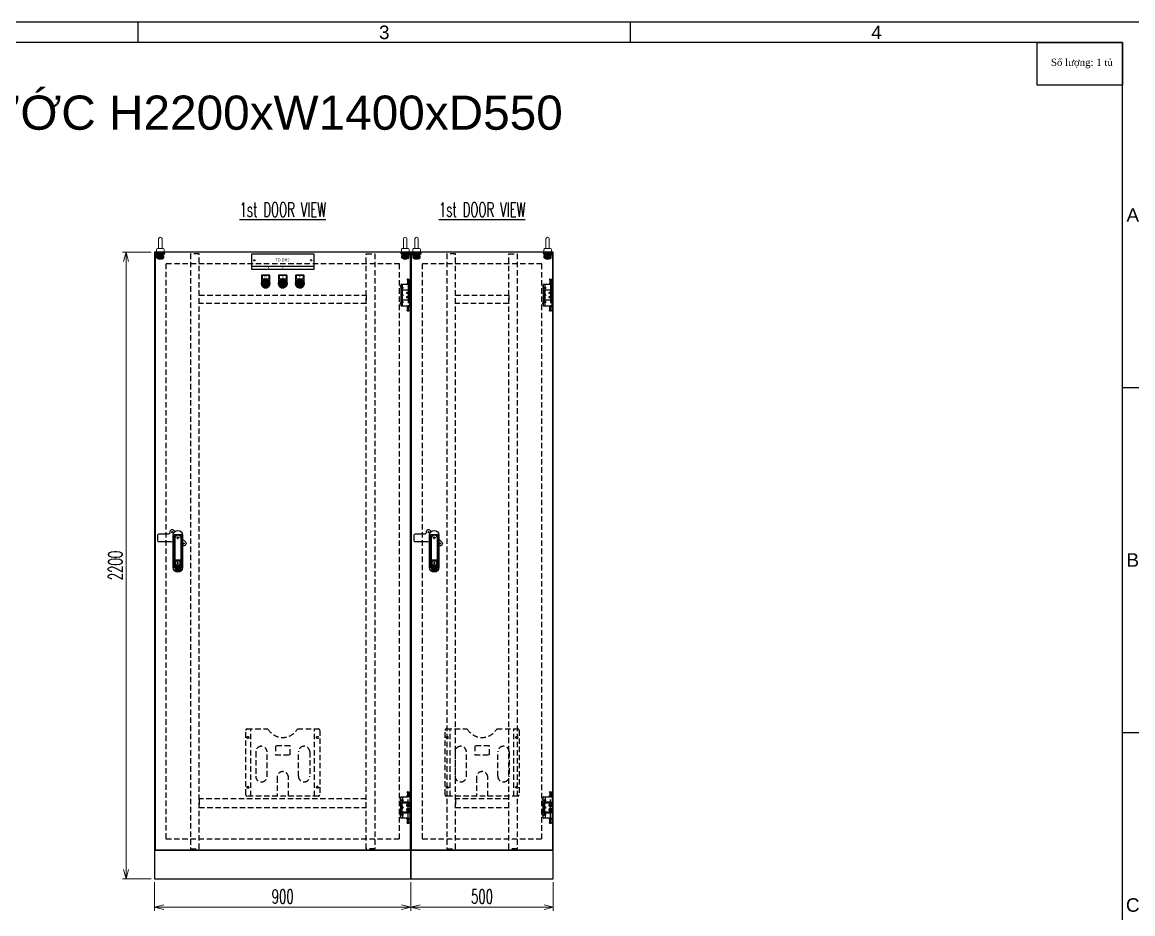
# Model space of a CAD drawing. Header units: millimetres. Extents: x 173893 to 258446, y -176540 to -123824.
# Drawn here: x 186986 to 190886, y -174682 to -171551 of the extents above; entities that cross this region are included whole.
import ezdxf
from ezdxf.enums import TextEntityAlignment as Align

# ---------------------------------------------------------------- set-up
doc = ezdxf.new("R2010")
doc.units = ezdxf.units.MM
doc.header["$LTSCALE"] = 3
for name, pattern in [('ACAD_ISO04W100', [30, 24, -3, 0, -3]), ('CACHE2', [4.7625, 3.175, -1.5875]), ('HIDDEN', [9.525, 6.35, -3.175])]:
    doc.linetypes.add(name, pattern=pattern)
for name, color, linetype in [('1-EMC-ACESS', 4, 'Continuous'), ('@.DM. NÉT CHÍNH', 7, 'Continuous'), ('@.TEXT', 7, 'Continuous'), ('@.VISIBLE', 7, 'Continuous'), ('Ann_green', 3, 'Continuous'), ('centerline', 6, 'ACAD_ISO04W100'), ('dim', 7, 'Continuous'), ('EQUIPMENT', 4, 'Continuous'), ('equipments', 2, 'Continuous'), ('hw_Punch', 3, 'Continuous')]:
    doc.layers.add(name, color=color, linetype=linetype)
doc.layers.add('FORT', color=2, linetype='Continuous', lineweight=35)
doc.layers.add('POINTILLE', color=8, linetype='CACHE2', lineweight=25)
doc.styles.add('Ann_w01', font='romans.shx', dxfattribs={"width": 0.6, "bigfont": 'chineset.shx'})
doc.styles.add('Arial', font='arial.ttf')
doc.styles.add('ISO8', font='ISO8')
doc.styles.get("Standard").update_dxf_attribs({"font": 'arial.ttf'})
doc.dimstyles.new('Dim 01_SC25', dxfattribs={"dimscale": 25, "dimtxt": 2, "dimasz": 1.3, "dimexe": 0.5, "dimexo": 0.5, "dimgap": 0.5, "dimtad": 1, "dimdec": 1, "dimzin": 12, "dimdsep": 46, "dimtxsty": 'Ann_w01', "dimblk": 'OPEN30', "dimcen": 1.5, "dimclrd": 6, "dimclre": 6, "dimclrt": 3, "dimadec": 1, "dimazin": 3, "dimtm": 1e-09, "dimtfac": 1, "dimtdec": 1, "dimtix": 1, "dimtmove": 0, "dimatfit": 3, "dimldrblk": 'OPEN30', "dimfxl": 1, "dimtolj": 1, "dimlwd": 0, "dimlwe": 0, "dimarcsym": 0})

# ---------------------------------------------------------------- blocks, each defined once
blk = doc.blocks.new('_Open30')
at = {"color": 0, "linetype": 'ByBlock', "lineweight": -2}
for p, q in [((-1, 0.27), (0, 0)), ((0, 0), (-1, -0.27)), ((0, 0), (-1, 0))]:
    blk.add_line(p, q, dxfattribs=at)
blk = doc.blocks.new('*D81')
at = {"layer": 'Defpoints', "color": 0, "transparency": 16777216}
for p in [(188350.8, -174558.9), (188850.8, -174558.9), (188350.8, -174658.9)]:
    blk.add_point(p, dxfattribs=at)
at = {"layer": 'dim', "color": 6, "lineweight": 0, "transparency": 16777216}
for p, q in [((188350.8, -174571.4), (188350.8, -174671.4)), ((188850.8, -174571.4), (188850.8, -174671.4)), ((188818.3, -174658.9), (188383.3, -174658.9))]:
    blk.add_line(p, q, dxfattribs=at)
at = {"layer": 'dim', "color": 6, "lineweight": 0, "transparency": 16777216, "xscale": 32.5, "yscale": 32.5, "zscale": 32.5, "rotation": 180}
blk.add_blockref('_Open30', (188350.8, -174658.9), dxfattribs=at)
at = {"layer": 'dim', "color": 6, "lineweight": 0, "transparency": 16777216, "xscale": 32.5, "yscale": 32.5, "zscale": 32.5}
blk.add_blockref('_Open30', (188850.8, -174658.9), dxfattribs=at)
at = {"layer": 'dim', "color": 3, "transparency": 16777216, "insert": (188600.8, -174621.4), "char_height": 50, "attachment_point": 5, "style": 'Ann_w01'}
blk.add_mtext('\\A1;500', dxfattribs=at)
blk = doc.blocks.new('*D61')
at = {"layer": 'Defpoints', "color": 0, "transparency": 16777216}
for p in [(187450.8, -174558.9), (188350.8, -174558.9), (187450.8, -174658.9)]:
    blk.add_point(p, dxfattribs=at)
at = {"layer": 'dim', "color": 6, "lineweight": 0, "transparency": 16777216}
for p, q in [((187450.8, -174571.4), (187450.8, -174671.4)), ((188350.8, -174571.4), (188350.8, -174671.4)), ((188318.3, -174658.9), (187483.3, -174658.9))]:
    blk.add_line(p, q, dxfattribs=at)
at = {"layer": 'dim', "color": 6, "lineweight": 0, "transparency": 16777216, "xscale": 32.5, "yscale": 32.5, "zscale": 32.5, "rotation": 180}
blk.add_blockref('_Open30', (187450.8, -174658.9), dxfattribs=at)
at = {"layer": 'dim', "color": 6, "lineweight": 0, "transparency": 16777216, "xscale": 32.5, "yscale": 32.5, "zscale": 32.5}
blk.add_blockref('_Open30', (188350.8, -174658.9), dxfattribs=at)
at = {"layer": 'dim', "color": 3, "transparency": 16777216, "insert": (187900.8, -174621.4), "char_height": 50, "attachment_point": 5, "style": 'Ann_w01'}
blk.add_mtext('\\A1;900', dxfattribs=at)
blk = doc.blocks.new('*D62')
at = {"layer": 'Defpoints', "color": 0, "transparency": 16777216}
for p in [(187350.8, -172358.9), (187450.8, -172358.9), (187450.8, -174558.9)]:
    blk.add_point(p, dxfattribs=at)
at = {"layer": 'dim', "color": 6, "lineweight": 0, "transparency": 16777216}
for p, q in [((187438.3, -172358.9), (187338.3, -172358.9)), ((187350.8, -174526.4), (187350.8, -172391.4)), ((187438.3, -174558.9), (187338.3, -174558.9))]:
    blk.add_line(p, q, dxfattribs=at)
at = {"layer": 'dim', "color": 6, "lineweight": 0, "transparency": 16777216, "xscale": 32.5, "yscale": 32.5, "zscale": 32.5}
for p, rotation in [((187350.8, -172358.9), 90), ((187350.8, -174558.9), 270)]:
    blk.add_blockref('_Open30', p, dxfattribs=dict(at, rotation=rotation))
at = {"layer": 'dim', "color": 3, "transparency": 16777216, "insert": (187313.3, -173458.9), "char_height": 50, "attachment_point": 5, "rotation": 90, "style": 'Ann_w01'}
blk.add_mtext('\\A1;2200', dxfattribs=at)
blk = doc.blocks.new('*U30')
at = {"color": 1}
for p, q in [((-7.5, 0), (7.5, 0)), ((5.3, 5.3), (-5.3, -5.3)), ((-5.3, 5.3), (5.3, -5.3)), ((0, -7.5), (0, 7.5))]:
    blk.add_line(p, q, dxfattribs=at)
for radius in [15, 14.5]:
    blk.add_circle((0, 0), radius)
for radius in [8.5, 7.5]:
    blk.add_circle((0, 0), radius, dxfattribs=at)
at = {"layer": 'hw_Punch'}
blk.add_circle((0, 0), 11.5, dxfattribs=at)
blk = doc.blocks.new('*U28')
at = {"color": 2}
for p, q in [((5.3, 5.3), (-5.3, -5.3)), ((-5.3, 5.3), (5.3, -5.3)), ((0, -7.5), (0, 7.5)), ((-7.5, 0), (7.5, 0))]:
    blk.add_line(p, q, dxfattribs=at)
for radius in [15, 14.5]:
    blk.add_circle((0, 0), radius)
for radius in [8.5, 7.5]:
    blk.add_circle((0, 0), radius, dxfattribs=at)
at = {"layer": 'hw_Punch'}
blk.add_circle((0, 0), 11.5, dxfattribs=at)
blk = doc.blocks.new('*U29')
at = {"color": 3}
for p, q in [((5.3, 5.3), (-5.3, -5.3)), ((-5.3, 5.3), (5.3, -5.3)), ((0, -7.5), (0, 7.5)), ((-7.5, 0), (7.5, 0))]:
    blk.add_line(p, q, dxfattribs=at)
for radius in [15, 14.5]:
    blk.add_circle((0, 0), radius)
for radius in [8.5, 7.5]:
    blk.add_circle((0, 0), radius, dxfattribs=at)
at = {"layer": 'hw_Punch'}
blk.add_circle((0, 0), 11.5, dxfattribs=at)
blk = doc.blocks.new('KHUNG BAN VE (Made by Tung)')
at = {"layer": '@.VISIBLE', "color": 8}
for p, q in [((148.5, 207), (148.5, 210)), ((221.25, 207), (221.25, 210)), ((294, 156), (297, 156)), ((294, 105), (297, 105))]:
    blk.add_line(p, q, dxfattribs=at)
for points in [[(0, 0), (297, 0), (297, 210), (0, 210)], [(3, 3), (294, 3), (294, 207), (3, 207)]]:
    blk.add_lwpolyline(points, close=True, dxfattribs=at)
at = {"layer": '@.TEXT', "color": 1, "style": 'Arial'}
for s, p in [('3', (184.875, 208.5)), ('4', (257.625, 208.5)), ('A', (295.5, 181.5)), ('B', (295.5, 130.5)), ('C', (295.5, 79.5))]:
    blk.add_text(s, height=2, dxfattribs=at).set_placement(p, align=Align.MIDDLE_CENTER)
for tag, height, p in [('DESIGNER_NAME', 2, (38, 15.5)), ('PROJECT_CODE', 2, (258.5, 15.5)), ('SCALE', 2, (289, 15.5)), ('APPROVED_NAME', 2, (38, 10.5)), ('CUSTOMER_NAME', 2, (258.5, 10.5)), ('PAGE', 2, (289, 10.5)), ('DRAWING_NAME', 4, (173, 8)), ('TOTAL', 2, (289, 5.5))]:
    blk.add_attdef(tag, text='', height=height, dxfattribs=at).set_placement(p, align=Align.MIDDLE_CENTER)
blk = doc.blocks.new('HM12_COTE')
at = {"layer": 'FORT'}
for p, q in [((-11, 9.2), (-9.5, 10)), ((-11, 0.8), (-11, 9.2)), ((-9.5, 0), (-11, 0.8)), ((9.5, 10), (-9.5, 10)), ((-9.5, 0), (9.5, 0)), ((-5.5, 0.8), (-5.5, 9.2)), ((5.5, 0.8), (5.5, 9.2)), ((11, 9.2), (9.5, 10)), ((9.5, 0), (11, 0.8)), ((11, 0.8), (11, 9.2))]:
    blk.add_line(p, q, dxfattribs=at)
for centre, radius, start, end in [((-8.2, 5.1), 4.86, 55.6159, 124.3841), ((-8.2, 4.9), 4.86, 235.6159, 304.3841), ((0, -8.2), 18.2, 72.4121, 107.5879), ((0, 18.2), 18.2, 252.4121, 287.5879), ((8.2, 5.1), 4.86, 55.6159, 124.3841), ((8.2, 4.9), 4.86, 235.6159, 304.3841)]:
    blk.add_arc(centre, radius, start, end, dxfattribs=at)
blk = doc.blocks.new('CALE_M12_IPN')
at = {"layer": 'FORT'}
for p, q in [((-13.5, 3.61), (13.5, 3.61)), ((-13.5, -1.89), (-13.5, 3.61)), ((13.5, 1.89), (-13.5, -1.89)), ((13.5, 3.61), (13.5, 1.89))]:
    blk.add_line(p, q, dxfattribs=at)
at = {"layer": 'POINTILLE'}
for p, q in [((-7, 3.61), (-7, -0.98)), ((7, 3.61), (7, 0.98))]:
    blk.add_line(p, q, dxfattribs=at)
blk = doc.blocks.new('RONDELLE_M12')
at = {"layer": 'FORT'}
blk.add_lwpolyline([(-13.5, 2.5), (-13.5, 0), (13.5, 0), (13.5, 2.5)], close=True, dxfattribs=at)
at = {"layer": 'POINTILLE'}
for p, q in [((-7, 0), (-7, 2.5)), ((7, 0), (7, 2.5))]:
    blk.add_line(p, q, dxfattribs=at)

msp = doc.modelspace()

# ---------------------------------------------------------------- linework, layer by layer
for points in [[(190550.07, -171621.94), (190850.07, -171621.94), (190850.07, -171771.92), (190550.07, -171771.92)], [(187450.83, -174458.88), (188350.83, -174458.88), (188350.83, -172358.88), (187450.83, -172358.88)], [(188350.83, -174458.88), (188850.83, -174458.88), (188850.83, -172358.88), (188350.83, -172358.88)], [(188350.83, -174458.88), (187450.83, -174458.88), (187450.83, -174558.88), (188350.83, -174558.88)], [(188850.83, -174458.88), (188350.83, -174458.88), (188350.83, -174558.88), (188850.83, -174558.88)]]:
    msp.add_lwpolyline(points, close=True)
at = {"color": 4}
for points in [[(187452.33, -174458.88), (188349.33, -174458.88), (188349.33, -172358.88), (187452.33, -172358.88)], [(188352.33, -174458.88), (188849.33, -174458.88), (188849.33, -172358.88), (188352.33, -172358.88)]]:
    msp.add_lwpolyline(points, close=True, dxfattribs=at)
at = {"color": 8, "linetype": 'HIDDEN'}
for points in [[(187577.33, -172363.88), (187577.33, -174453.88), (187607.33, -174453.88), (187607.33, -172363.88)], [(188224.33, -172363.88), (188224.33, -174453.88), (188194.33, -174453.88), (188194.33, -172363.88)], [(188477.33, -172363.88), (188477.33, -174453.88), (188507.33, -174453.88), (188507.33, -172363.88)], [(188724.33, -172363.88), (188724.33, -174453.88), (188694.33, -174453.88), (188694.33, -172363.88)], [(187490.83, -174418.88), (188310.83, -174418.88), (188310.83, -172398.88), (187490.83, -172398.88)], [(188390.83, -174418.88), (188810.83, -174418.88), (188810.83, -172398.88), (188390.83, -172398.88)], [(188194.33, -172538.88), (187607.33, -172538.88), (187607.33, -172508.88), (188194.33, -172508.88)], [(188694.33, -172538.88), (188507.33, -172538.88), (188507.33, -172508.88), (188694.33, -172508.88)], [(188194.33, -174278.88), (187607.33, -174278.88), (187607.33, -174308.88), (188194.33, -174308.88)], [(188694.33, -174278.88), (188507.33, -174278.88), (188507.33, -174308.88), (188694.33, -174308.88)]]:
    msp.add_lwpolyline(points, close=True, dxfattribs=at)
for points in [[(187855.83, -172470.36), (187855.83, -172440.88, 0.4142136), (187853.83, -172438.88), (187827.83, -172438.88, 0.4142136), (187825.83, -172440.88), (187825.83, -172470.36)], [(187915.83, -172470.36), (187915.83, -172440.88, 0.4142136), (187913.83, -172438.88), (187887.83, -172438.88, 0.4142136), (187885.83, -172440.88), (187885.83, -172470.36)], [(187975.83, -172470.36), (187975.83, -172440.88, 0.4142136), (187973.83, -172438.88), (187947.83, -172438.88, 0.4142136), (187945.83, -172440.88), (187945.83, -172470.36)]]:
    msp.add_lwpolyline(points, format="xyb")
for points in [[(187829.08, -172451.88), (187852.58, -172451.88, 0.4142136), (187853.58, -172450.88), (187853.58, -172441.88, 0.4142136), (187852.58, -172440.88), (187829.08, -172440.88, 0.4142136), (187828.08, -172441.88), (187828.08, -172450.88, 0.4142136)], [(187889.08, -172451.88), (187912.58, -172451.88, 0.4142136), (187913.58, -172450.88), (187913.58, -172441.88, 0.4142136), (187912.58, -172440.88), (187889.08, -172440.88, 0.4142136), (187888.08, -172441.88), (187888.08, -172450.88, 0.4142136)], [(187949.08, -172451.88), (187972.58, -172451.88, 0.4142136), (187973.58, -172450.88), (187973.58, -172441.88, 0.4142136), (187972.58, -172440.88), (187949.08, -172440.88, 0.4142136), (187948.08, -172441.88), (187948.08, -172450.88, 0.4142136)]]:
    msp.add_lwpolyline(points, format="xyb", close=True)
for points in [[(187839.35, -172483.88), (187842.31, -172483.88)], [(187840.78, -172483.88), (187840.87, -172483.88)], [(187899.35, -172483.88), (187902.31, -172483.88)], [(187900.78, -172483.88), (187900.87, -172483.88)], [(187959.35, -172483.88), (187962.31, -172483.88)], [(187960.78, -172483.88), (187960.87, -172483.88)]]:
    msp.add_lwpolyline(points)
for centre in [(187840.83, -172468.88), (187840.83, -172468.88), (187900.83, -172468.88), (187900.83, -172468.88), (187960.83, -172468.88), (187960.83, -172468.88)]:
    msp.add_circle(centre, 11.5)
for centre in [(187840.83, -172468.88), (187900.83, -172468.88), (187960.83, -172468.88)]:
    msp.add_arc(centre, 15.07, 174.36588, 5.63412)
at = {"layer": '@.VISIBLE'}
msp.add_line((187790.83, -172407.88), (188010.83, -172407.88), dxfattribs=at)
msp.add_lwpolyline([(187790.83, -172417.88), (188010.83, -172417.88), (188010.83, -172365.88), (187790.83, -172365.88)], close=True, dxfattribs=at)
for centre in [(187800.83, -172386.88), (188000.83, -172386.88)]:
    msp.add_circle(centre, 2, dxfattribs=at)
at = {"layer": 'Ann_green', "color": 8, "linetype": 'HIDDEN'}
for p, q in [((187788.83, -174268.88), (187788.83, -174032.88)), ((188012.83, -174268.88), (188012.83, -174032.88)), ((188488.83, -174268.88), (188488.83, -174032.88)), ((188712.83, -174268.88), (188712.83, -174032.88))]:
    msp.add_line(p, q, dxfattribs=at)
for points in [[(188030.83, -174037.88), (188030.83, -174263.88, -0.4142136), (188025.83, -174268.88), (187775.83, -174268.88, -0.4142136), (187770.83, -174263.88), (187770.83, -174037.88, -0.4142136), (187775.83, -174032.88), (187848.87, -174032.88, 0.5773503), (187952.79, -174032.88), (188025.83, -174032.88, -0.4142136)], [(188730.83, -174037.88), (188730.83, -174263.88, -0.4142136), (188725.83, -174268.88), (188475.83, -174268.88, -0.4142136), (188470.83, -174263.88), (188470.83, -174037.88, -0.4142136), (188475.83, -174032.88), (188548.87, -174032.88, 0.5773503), (188652.79, -174032.88), (188725.83, -174032.88, -0.4142136)], [(187825.83, -174218.88), (187825.83, -174218.88, 0.4142136), (187845.83, -174198.88), (187845.83, -174113.88, 0.4142136), (187825.83, -174093.88), (187825.83, -174093.88, 0.4142136), (187805.83, -174113.88), (187805.83, -174198.88, 0.4142136)], [(187975.82, -174218.88), (187975.82, -174218.88, -0.4142136), (187955.82, -174198.88), (187955.82, -174113.88, -0.4142136), (187975.82, -174093.88), (187975.82, -174093.88, -0.4142136), (187995.82, -174113.88), (187995.82, -174198.88, -0.4142136)], [(188525.83, -174218.88), (188525.83, -174218.88, 0.4142136), (188545.83, -174198.88), (188545.83, -174113.88, 0.4142136), (188525.83, -174093.88), (188525.83, -174093.88, 0.4142136), (188505.83, -174113.88), (188505.83, -174198.88, 0.4142136)], [(188675.82, -174218.88), (188675.82, -174218.88, -0.4142136), (188655.82, -174198.88), (188655.82, -174113.88, -0.4142136), (188675.82, -174093.88), (188675.82, -174093.88, -0.4142136), (188695.82, -174113.88), (188695.82, -174198.88, -0.4142136)]]:
    msp.add_lwpolyline(points, format="xyb", close=True, dxfattribs=at)
for points in [[(187875.33, -174123.38), (187926.33, -174123.38), (187926.33, -174092.38), (187875.33, -174092.38)], [(188575.33, -174123.38), (188626.33, -174123.38), (188626.33, -174092.38), (188575.33, -174092.38)]]:
    msp.add_lwpolyline(points, close=True, dxfattribs=at)
for points in [[(187920.83, -174268.88), (187920.83, -174202.88, 1), (187880.83, -174202.88), (187880.83, -174268.88)], [(188620.83, -174268.88), (188620.83, -174202.88, 1), (188580.83, -174202.88), (188580.83, -174268.88)]]:
    msp.add_lwpolyline(points, format="xyb", dxfattribs=at)
for centre in [(187778.83, -174062.88), (188022.83, -174062.88), (188478.83, -174062.88), (188722.83, -174062.88), (187778.83, -174237.88), (188022.83, -174237.88), (188478.83, -174237.88), (188722.83, -174237.88)]:
    msp.add_circle(centre, 3.5, dxfattribs=at)
at = {"layer": 'centerline'}
for p, q in [((187470.83, -172360.88), (187470.83, -172356.88)), ((188330.83, -172360.88), (188330.83, -172356.88)), ((188370.83, -172360.88), (188370.83, -172356.88)), ((188830.83, -172360.88), (188830.83, -172356.88)), ((188341.33, -172465.38), (188341.33, -172552.38)), ((188841.33, -172465.38), (188841.33, -172552.38)), ((187532.83, -173366.88), (187532.83, -173356.88)), ((188432.83, -173366.88), (188432.83, -173356.88)), ((188341.33, -174352.38), (188341.33, -174265.38)), ((188841.33, -174352.38), (188841.33, -174265.38))]:
    msp.add_line(p, q, dxfattribs=at)
for points in [[(187537.83, -173361.88), (187527.83, -173361.88)], [(188437.83, -173361.88), (188427.83, -173361.88)]]:
    msp.add_lwpolyline(points, dxfattribs=at)
at = {"layer": 'EQUIPMENT'}
for p, q in [((188313.13, -172478.38), (188313.13, -172480.38)), ((188315.13, -172478.38), (188313.13, -172478.38)), ((188315.13, -172480.38), (188313.13, -172480.38)), ((188315.13, -172472.38), (188315.13, -172545.38)), ((188322.36, -172471.38), (188316.13, -172471.38)), ((188321.79, -172489.38), (188321.79, -172472.38)), ((188341.33, -172471.38), (188322.36, -172471.38)), ((188337.83, -172466.88), (188337.83, -172468.88)), ((188338.33, -172466.38), (188344.33, -172466.38)), ((188338.83, -172469.88), (188338.83, -172471.38)), ((188341.33, -172471.38), (188346.33, -172471.38)), ((188343.83, -172469.88), (188343.83, -172471.38)), ((188344.83, -172466.88), (188344.83, -172468.88)), ((188347.33, -172489.38), (188347.33, -172472.38)), ((188813.13, -172478.38), (188813.13, -172480.38)), ((188815.13, -172478.38), (188813.13, -172478.38)), ((188815.13, -172480.38), (188813.13, -172480.38)), ((188815.13, -172472.38), (188815.13, -172545.38)), ((188822.36, -172471.38), (188816.13, -172471.38)), ((188821.79, -172489.38), (188821.79, -172472.38)), ((188841.33, -172471.38), (188822.36, -172471.38)), ((188837.83, -172466.88), (188837.83, -172468.88)), ((188838.33, -172466.38), (188844.33, -172466.38)), ((188838.83, -172469.88), (188838.83, -172471.38)), ((188841.33, -172471.38), (188846.33, -172471.38)), ((188843.83, -172469.88), (188843.83, -172471.38)), ((188844.83, -172466.88), (188844.83, -172468.88)), ((188847.33, -172489.38), (188847.33, -172472.38)), ((188318.9, -172527.38), (188318.9, -172490.38)), ((188318.9, -172490.38), (188321.21, -172490.38)), ((188321.21, -172490.38), (188341.33, -172490.38)), ((188326.39, -172492.08), (188326.39, -172490.38)), ((188336.72, -172490.38), (188336.72, -172492.08)), ((188336.72, -172498.88), (188336.72, -172503.88)), ((188336.72, -172513.88), (188336.72, -172518.88)), ((188338.34, -172492.08), (188337.83, -172490.38)), ((188337.83, -172498.88), (188337.83, -172501.21)), ((188337.83, -172516.55), (188337.83, -172518.88)), ((188339.18, -172503.18), (188337.93, -172501.51)), ((188339.18, -172514.58), (188337.93, -172516.25)), ((188343.08, -172503.38), (188339.58, -172503.38)), ((188339.58, -172514.38), (188343.08, -172514.38)), ((188346.33, -172490.38), (188341.33, -172490.38)), ((188343.48, -172503.18), (188344.73, -172501.51)), ((188343.48, -172514.58), (188344.73, -172516.25)), ((188344.32, -172492.08), (188344.83, -172490.38)), ((188344.83, -172498.88), (188344.83, -172501.21)), ((188344.83, -172516.55), (188344.83, -172518.88)), ((188818.9, -172527.38), (188818.9, -172490.38)), ((188818.9, -172490.38), (188821.21, -172490.38)), ((188821.21, -172490.38), (188841.33, -172490.38)), ((188826.39, -172492.08), (188826.39, -172490.38)), ((188836.72, -172490.38), (188836.72, -172492.08)), ((188836.72, -172498.88), (188836.72, -172503.88)), ((188836.72, -172513.88), (188836.72, -172518.88)), ((188838.34, -172492.08), (188837.83, -172490.38)), ((188837.83, -172498.88), (188837.83, -172501.21)), ((188837.83, -172516.55), (188837.83, -172518.88)), ((188839.18, -172503.18), (188837.93, -172501.51)), ((188839.18, -172514.58), (188837.93, -172516.25)), ((188843.08, -172503.38), (188839.58, -172503.38)), ((188839.58, -172514.38), (188843.08, -172514.38)), ((188846.33, -172490.38), (188841.33, -172490.38)), ((188843.48, -172503.18), (188844.73, -172501.51)), ((188843.48, -172514.58), (188844.73, -172516.25)), ((188844.32, -172492.08), (188844.83, -172490.38)), ((188844.83, -172498.88), (188844.83, -172501.21)), ((188844.83, -172516.55), (188844.83, -172518.88)), ((188313.13, -172537.38), (188313.13, -172539.38)), ((188315.13, -172537.38), (188313.13, -172537.38)), ((188315.13, -172539.38), (188313.13, -172539.38)), ((188316.13, -172546.38), (188322.36, -172546.38)), ((188321.21, -172527.38), (188318.9, -172527.38)), ((188341.33, -172527.38), (188321.21, -172527.38)), ((188321.79, -172545.38), (188321.79, -172528.38)), ((188322.36, -172546.38), (188341.33, -172546.38)), ((188326.39, -172527.38), (188326.39, -172525.68)), ((188336.72, -172525.68), (188336.72, -172527.38)), ((188338.34, -172525.68), (188337.83, -172527.38)), ((188337.83, -172548.88), (188337.83, -172550.88)), ((188344.33, -172551.38), (188338.33, -172551.38)), ((188338.83, -172546.38), (188338.83, -172547.88)), ((188341.33, -172527.38), (188346.33, -172527.38)), ((188346.33, -172546.38), (188341.33, -172546.38)), ((188343.83, -172546.38), (188343.83, -172547.88)), ((188344.32, -172525.68), (188344.83, -172527.38)), ((188344.83, -172548.88), (188344.83, -172550.88)), ((188347.33, -172545.38), (188347.33, -172528.38)), ((188813.13, -172537.38), (188813.13, -172539.38)), ((188815.13, -172537.38), (188813.13, -172537.38)), ((188815.13, -172539.38), (188813.13, -172539.38)), ((188816.13, -172546.38), (188822.36, -172546.38)), ((188821.21, -172527.38), (188818.9, -172527.38)), ((188841.33, -172527.38), (188821.21, -172527.38)), ((188821.79, -172545.38), (188821.79, -172528.38)), ((188822.36, -172546.38), (188841.33, -172546.38)), ((188826.39, -172527.38), (188826.39, -172525.68)), ((188836.72, -172525.68), (188836.72, -172527.38)), ((188838.34, -172525.68), (188837.83, -172527.38)), ((188837.83, -172548.88), (188837.83, -172550.88)), ((188844.33, -172551.38), (188838.33, -172551.38)), ((188838.83, -172546.38), (188838.83, -172547.88)), ((188841.33, -172527.38), (188846.33, -172527.38)), ((188846.33, -172546.38), (188841.33, -172546.38)), ((188843.83, -172546.38), (188843.83, -172547.88)), ((188844.32, -172525.68), (188844.83, -172527.38)), ((188844.83, -172548.88), (188844.83, -172550.88)), ((188847.33, -172545.38), (188847.33, -172528.38)), ((188313.13, -174280.38), (188313.13, -174278.38)), ((188315.13, -174278.38), (188313.13, -174278.38)), ((188315.13, -174345.38), (188315.13, -174272.38)), ((188316.13, -174271.38), (188322.36, -174271.38)), ((188321.79, -174272.38), (188321.79, -174289.38)), ((188322.36, -174271.38), (188341.33, -174271.38)), ((188337.83, -174268.88), (188337.83, -174266.88)), ((188344.33, -174266.38), (188338.33, -174266.38)), ((188338.83, -174271.38), (188338.83, -174269.88)), ((188346.33, -174271.38), (188341.33, -174271.38)), ((188343.83, -174271.38), (188343.83, -174269.88)), ((188344.83, -174268.88), (188344.83, -174266.88)), ((188347.33, -174272.38), (188347.33, -174289.38)), ((188813.13, -174280.38), (188813.13, -174278.38)), ((188815.13, -174278.38), (188813.13, -174278.38)), ((188815.13, -174345.38), (188815.13, -174272.38)), ((188816.13, -174271.38), (188822.36, -174271.38)), ((188821.79, -174272.38), (188821.79, -174289.38)), ((188822.36, -174271.38), (188841.33, -174271.38)), ((188837.83, -174268.88), (188837.83, -174266.88)), ((188844.33, -174266.38), (188838.33, -174266.38)), ((188838.83, -174271.38), (188838.83, -174269.88)), ((188846.33, -174271.38), (188841.33, -174271.38)), ((188843.83, -174271.38), (188843.83, -174269.88)), ((188844.83, -174268.88), (188844.83, -174266.88)), ((188847.33, -174272.38), (188847.33, -174289.38)), ((188315.13, -174280.38), (188313.13, -174280.38)), ((188321.21, -174290.38), (188318.9, -174290.38)), ((188318.9, -174290.38), (188318.9, -174327.38)), ((188341.33, -174290.38), (188321.21, -174290.38)), ((188326.39, -174290.38), (188326.39, -174292.08)), ((188336.72, -174292.08), (188336.72, -174290.38)), ((188336.72, -174303.88), (188336.72, -174298.88)), ((188336.72, -174318.88), (188336.72, -174313.88)), ((188338.34, -174292.08), (188337.83, -174290.38)), ((188337.83, -174301.21), (188337.83, -174298.88)), ((188337.83, -174318.88), (188337.83, -174316.55)), ((188339.18, -174303.18), (188337.93, -174301.51)), ((188339.18, -174314.58), (188337.93, -174316.25)), ((188339.58, -174303.38), (188343.08, -174303.38)), ((188343.08, -174314.38), (188339.58, -174314.38)), ((188341.33, -174290.38), (188346.33, -174290.38)), ((188343.48, -174303.18), (188344.73, -174301.51)), ((188343.48, -174314.58), (188344.73, -174316.25)), ((188344.32, -174292.08), (188344.83, -174290.38)), ((188344.83, -174301.21), (188344.83, -174298.88)), ((188344.83, -174318.88), (188344.83, -174316.55)), ((188815.13, -174280.38), (188813.13, -174280.38)), ((188821.21, -174290.38), (188818.9, -174290.38)), ((188818.9, -174290.38), (188818.9, -174327.38)), ((188841.33, -174290.38), (188821.21, -174290.38)), ((188826.39, -174290.38), (188826.39, -174292.08)), ((188836.72, -174292.08), (188836.72, -174290.38)), ((188836.72, -174303.88), (188836.72, -174298.88)), ((188836.72, -174318.88), (188836.72, -174313.88)), ((188838.34, -174292.08), (188837.83, -174290.38)), ((188837.83, -174301.21), (188837.83, -174298.88)), ((188837.83, -174318.88), (188837.83, -174316.55)), ((188839.18, -174303.18), (188837.93, -174301.51)), ((188839.18, -174314.58), (188837.93, -174316.25)), ((188839.58, -174303.38), (188843.08, -174303.38)), ((188843.08, -174314.38), (188839.58, -174314.38)), ((188841.33, -174290.38), (188846.33, -174290.38)), ((188843.48, -174303.18), (188844.73, -174301.51)), ((188843.48, -174314.58), (188844.73, -174316.25)), ((188844.32, -174292.08), (188844.83, -174290.38)), ((188844.83, -174301.21), (188844.83, -174298.88)), ((188844.83, -174318.88), (188844.83, -174316.55)), ((188313.13, -174339.38), (188313.13, -174337.38)), ((188315.13, -174337.38), (188313.13, -174337.38)), ((188315.13, -174339.38), (188313.13, -174339.38)), ((188322.36, -174346.38), (188316.13, -174346.38)), ((188318.9, -174327.38), (188321.21, -174327.38)), ((188321.21, -174327.38), (188341.33, -174327.38)), ((188321.79, -174328.38), (188321.79, -174345.38)), ((188341.33, -174346.38), (188322.36, -174346.38)), ((188326.39, -174325.68), (188326.39, -174327.38)), ((188336.72, -174327.38), (188336.72, -174325.68)), ((188338.34, -174325.68), (188337.83, -174327.38)), ((188337.83, -174350.88), (188337.83, -174348.88)), ((188338.33, -174351.38), (188344.33, -174351.38)), ((188338.83, -174347.88), (188338.83, -174346.38)), ((188346.33, -174327.38), (188341.33, -174327.38)), ((188341.33, -174346.38), (188346.33, -174346.38)), ((188343.83, -174347.88), (188343.83, -174346.38)), ((188344.32, -174325.68), (188344.83, -174327.38)), ((188344.83, -174350.88), (188344.83, -174348.88)), ((188347.33, -174328.38), (188347.33, -174345.38)), ((188813.13, -174339.38), (188813.13, -174337.38)), ((188815.13, -174337.38), (188813.13, -174337.38)), ((188815.13, -174339.38), (188813.13, -174339.38)), ((188822.36, -174346.38), (188816.13, -174346.38)), ((188818.9, -174327.38), (188821.21, -174327.38)), ((188821.21, -174327.38), (188841.33, -174327.38)), ((188821.79, -174328.38), (188821.79, -174345.38)), ((188841.33, -174346.38), (188822.36, -174346.38)), ((188826.39, -174325.68), (188826.39, -174327.38)), ((188836.72, -174327.38), (188836.72, -174325.68)), ((188838.34, -174325.68), (188837.83, -174327.38)), ((188837.83, -174350.88), (188837.83, -174348.88)), ((188838.33, -174351.38), (188844.33, -174351.38)), ((188838.83, -174347.88), (188838.83, -174346.38)), ((188846.33, -174327.38), (188841.33, -174327.38)), ((188841.33, -174346.38), (188846.33, -174346.38)), ((188843.83, -174347.88), (188843.83, -174346.38)), ((188844.32, -174325.68), (188844.83, -174327.38)), ((188844.83, -174350.88), (188844.83, -174348.88)), ((188847.33, -174328.38), (188847.33, -174345.38))]:
    msp.add_line(p, q, dxfattribs=at)
at = {"layer": 'EQUIPMENT', "color": 8}
for p, q in [((188337.83, -172453.88), (188337.83, -172455.88)), ((188338.33, -172453.38), (188344.33, -172453.38)), ((188338.83, -172456.88), (188338.83, -172466.38)), ((188343.83, -172456.88), (188343.83, -172466.38)), ((188344.83, -172453.88), (188344.83, -172455.88)), ((188837.83, -172453.88), (188837.83, -172455.88)), ((188838.33, -172453.38), (188844.33, -172453.38)), ((188838.83, -172456.88), (188838.83, -172466.38)), ((188843.83, -172456.88), (188843.83, -172466.38)), ((188844.83, -172453.88), (188844.83, -172455.88)), ((188337.83, -172563.88), (188337.83, -172561.88)), ((188338.83, -172560.88), (188338.83, -172551.38)), ((188343.83, -172560.88), (188343.83, -172551.38)), ((188344.83, -172563.88), (188344.83, -172561.88)), ((188837.83, -172563.88), (188837.83, -172561.88)), ((188838.83, -172560.88), (188838.83, -172551.38)), ((188843.83, -172560.88), (188843.83, -172551.38)), ((188844.83, -172563.88), (188844.83, -172561.88)), ((188338.33, -172564.38), (188344.33, -172564.38)), ((188838.33, -172564.38), (188844.33, -172564.38)), ((188337.83, -174253.88), (188337.83, -174255.88)), ((188338.33, -174253.38), (188344.33, -174253.38)), ((188338.83, -174256.88), (188338.83, -174266.38)), ((188343.83, -174256.88), (188343.83, -174266.38)), ((188344.83, -174253.88), (188344.83, -174255.88)), ((188837.83, -174253.88), (188837.83, -174255.88)), ((188838.33, -174253.38), (188844.33, -174253.38)), ((188838.83, -174256.88), (188838.83, -174266.38)), ((188843.83, -174256.88), (188843.83, -174266.38)), ((188844.83, -174253.88), (188844.83, -174255.88)), ((188338.83, -174360.88), (188338.83, -174351.38)), ((188343.83, -174360.88), (188343.83, -174351.38)), ((188838.83, -174360.88), (188838.83, -174351.38)), ((188843.83, -174360.88), (188843.83, -174351.38)), ((188337.83, -174363.88), (188337.83, -174361.88)), ((188338.33, -174364.38), (188344.33, -174364.38)), ((188344.83, -174363.88), (188344.83, -174361.88)), ((188837.83, -174363.88), (188837.83, -174361.88)), ((188838.33, -174364.38), (188844.33, -174364.38)), ((188844.83, -174363.88), (188844.83, -174361.88))]:
    msp.add_line(p, q, dxfattribs=at)
for points in [[(188347.33, -172503.88), (188336.08, -172503.88), (188336.08, -172498.88), (188347.33, -172498.88), (188347.33, -172492.08), (188320.63, -172492.08), (188320.63, -172525.68), (188347.33, -172525.68), (188347.33, -172518.88), (188336.08, -172518.88), (188336.08, -172513.88), (188347.33, -172513.88)], [(188847.33, -172503.88), (188836.08, -172503.88), (188836.08, -172498.88), (188847.33, -172498.88), (188847.33, -172492.08), (188820.63, -172492.08), (188820.63, -172525.68), (188847.33, -172525.68), (188847.33, -172518.88), (188836.08, -172518.88), (188836.08, -172513.88), (188847.33, -172513.88)], [(188347.33, -174313.88), (188336.08, -174313.88), (188336.08, -174318.88), (188347.33, -174318.88), (188347.33, -174325.68), (188320.63, -174325.68), (188320.63, -174292.08), (188347.33, -174292.08), (188347.33, -174298.88), (188336.08, -174298.88), (188336.08, -174303.88), (188347.33, -174303.88)], [(188847.33, -174313.88), (188836.08, -174313.88), (188836.08, -174318.88), (188847.33, -174318.88), (188847.33, -174325.68), (188820.63, -174325.68), (188820.63, -174292.08), (188847.33, -174292.08), (188847.33, -174298.88), (188836.08, -174298.88), (188836.08, -174303.88), (188847.33, -174303.88)]]:
    msp.add_lwpolyline(points, close=True, dxfattribs=at)
for centre in [(188320.83, -172483.88), (188820.83, -172483.88), (188320.83, -172508.88), (188820.83, -172508.88), (188320.83, -172533.88), (188820.83, -172533.88), (188320.83, -174283.88), (188320.83, -174308.88), (188820.83, -174283.88), (188820.83, -174308.88), (188320.83, -174333.88), (188820.83, -174333.88)]:
    msp.add_circle(centre, 3, dxfattribs=at)
at = {"layer": 'EQUIPMENT'}
for centre, radius, start, end in [((188316.13, -172472.38), 1, 90, 180), ((188338.33, -172466.88), 0.5, 90, 180), ((188338.33, -172468.88), 0.5, 180, 270), ((188338.33, -172469.88), 0.5, 0, 90), ((188344.33, -172469.88), 0.5, 90, 180), ((188344.33, -172466.88), 0.5, 0, 90), ((188344.33, -172468.88), 0.5, 270, 0), ((188346.33, -172472.38), 1, 0, 90), ((188816.13, -172472.38), 1, 90, 180), ((188838.33, -172466.88), 0.5, 90, 180), ((188838.33, -172468.88), 0.5, 180, 270), ((188838.33, -172469.88), 0.5, 0, 90), ((188844.33, -172469.88), 0.5, 90, 180), ((188844.33, -172466.88), 0.5, 0, 90), ((188844.33, -172468.88), 0.5, 270, 0), ((188846.33, -172472.38), 1, 0, 90), ((188338.33, -172501.21), 0.5, 180, 216.8699), ((188338.33, -172516.55), 0.5, 143.1301, 180), ((188339.58, -172502.88), 0.5, 216.8699, 270), ((188339.58, -172514.88), 0.5, 90, 143.1301), ((188343.08, -172502.88), 0.5, 270, 323.1301), ((188343.08, -172514.88), 0.5, 36.8699, 90), ((188344.33, -172501.21), 0.5, 323.1301, 0), ((188344.33, -172516.55), 0.5, 0, 36.8699), ((188346.33, -172489.38), 1, 270, 0), ((188838.33, -172501.21), 0.5, 180, 216.8699), ((188838.33, -172516.55), 0.5, 143.1301, 180), ((188839.58, -172502.88), 0.5, 216.8699, 270), ((188839.58, -172514.88), 0.5, 90, 143.1301), ((188843.08, -172502.88), 0.5, 270, 323.1301), ((188843.08, -172514.88), 0.5, 36.8699, 90), ((188844.33, -172501.21), 0.5, 323.1301, 0), ((188844.33, -172516.55), 0.5, 0, 36.8699), ((188846.33, -172489.38), 1, 270, 0), ((188316.13, -172545.38), 1, 180, 270), ((188338.33, -172548.88), 0.5, 90, 180), ((188338.33, -172550.88), 0.5, 180, 270), ((188338.33, -172547.88), 0.5, 270, 0), ((188344.33, -172547.88), 0.5, 180, 270), ((188344.33, -172548.88), 0.5, 0, 90), ((188344.33, -172550.88), 0.5, 270, 0), ((188346.33, -172528.38), 1, 0, 90), ((188346.33, -172545.38), 1, 270, 0), ((188816.13, -172545.38), 1, 180, 270), ((188838.33, -172548.88), 0.5, 90, 180), ((188838.33, -172550.88), 0.5, 180, 270), ((188838.33, -172547.88), 0.5, 270, 0), ((188844.33, -172547.88), 0.5, 180, 270), ((188844.33, -172548.88), 0.5, 0, 90), ((188844.33, -172550.88), 0.5, 270, 0), ((188846.33, -172528.38), 1, 0, 90), ((188846.33, -172545.38), 1, 270, 0), ((188316.13, -174272.38), 1, 90, 180), ((188338.33, -174266.88), 0.5, 90, 180), ((188338.33, -174268.88), 0.5, 180, 270), ((188338.33, -174269.88), 0.5, 0, 90), ((188344.33, -174269.88), 0.5, 90, 180), ((188344.33, -174266.88), 0.5, 0, 90), ((188344.33, -174268.88), 0.5, 270, 0), ((188346.33, -174272.38), 1, 0, 90), ((188816.13, -174272.38), 1, 90, 180), ((188838.33, -174266.88), 0.5, 90, 180), ((188838.33, -174268.88), 0.5, 180, 270), ((188838.33, -174269.88), 0.5, 0, 90), ((188844.33, -174269.88), 0.5, 90, 180), ((188844.33, -174266.88), 0.5, 0, 90), ((188844.33, -174268.88), 0.5, 270, 0), ((188846.33, -174272.38), 1, 0, 90), ((188338.33, -174301.21), 0.5, 180, 216.8699), ((188338.33, -174316.55), 0.5, 143.1301, 180), ((188339.58, -174302.88), 0.5, 216.8699, 270), ((188339.58, -174314.88), 0.5, 90, 143.1301), ((188343.08, -174302.88), 0.5, 270, 323.1301), ((188343.08, -174314.88), 0.5, 36.8699, 90), ((188344.33, -174301.21), 0.5, 323.1301, 0), ((188344.33, -174316.55), 0.5, 0, 36.8699), ((188346.33, -174289.38), 1, 270, 0), ((188838.33, -174301.21), 0.5, 180, 216.8699), ((188838.33, -174316.55), 0.5, 143.1301, 180), ((188839.58, -174302.88), 0.5, 216.8699, 270), ((188839.58, -174314.88), 0.5, 90, 143.1301), ((188843.08, -174302.88), 0.5, 270, 323.1301), ((188843.08, -174314.88), 0.5, 36.8699, 90), ((188844.33, -174301.21), 0.5, 323.1301, 0), ((188844.33, -174316.55), 0.5, 0, 36.8699), ((188846.33, -174289.38), 1, 270, 0), ((188316.13, -174345.38), 1, 180, 270), ((188338.33, -174348.88), 0.5, 90, 180), ((188338.33, -174350.88), 0.5, 180, 270), ((188338.33, -174347.88), 0.5, 270, 0), ((188344.33, -174347.88), 0.5, 180, 270), ((188344.33, -174348.88), 0.5, 0, 90), ((188344.33, -174350.88), 0.5, 270, 0), ((188346.33, -174328.38), 1, 0, 90), ((188346.33, -174345.38), 1, 270, 0), ((188816.13, -174345.38), 1, 180, 270), ((188838.33, -174348.88), 0.5, 90, 180), ((188838.33, -174350.88), 0.5, 180, 270), ((188838.33, -174347.88), 0.5, 270, 0), ((188844.33, -174347.88), 0.5, 180, 270), ((188844.33, -174348.88), 0.5, 0, 90), ((188844.33, -174350.88), 0.5, 270, 0), ((188846.33, -174328.38), 1, 0, 90), ((188846.33, -174345.38), 1, 270, 0)]:
    msp.add_arc(centre, radius, start, end, dxfattribs=at)
at = {"layer": 'EQUIPMENT', "color": 8}
for centre, start, end in [((188338.33, -172453.88), 90, 180), ((188338.33, -172455.88), 180, 270), ((188338.33, -172456.88), 0, 90), ((188344.33, -172456.88), 90, 180), ((188344.33, -172453.88), 0, 90), ((188344.33, -172455.88), 270, 0), ((188838.33, -172453.88), 90, 180), ((188838.33, -172455.88), 180, 270), ((188838.33, -172456.88), 0, 90), ((188844.33, -172456.88), 90, 180), ((188844.33, -172453.88), 0, 90), ((188844.33, -172455.88), 270, 0), ((188338.33, -172561.88), 90, 180), ((188338.33, -172563.88), 180, 270), ((188338.33, -172560.88), 270, 0), ((188344.33, -172560.88), 180, 270), ((188344.33, -172561.88), 0, 90), ((188344.33, -172563.88), 270, 0), ((188838.33, -172561.88), 90, 180), ((188838.33, -172563.88), 180, 270), ((188838.33, -172560.88), 270, 0), ((188844.33, -172560.88), 180, 270), ((188844.33, -172561.88), 0, 90), ((188844.33, -172563.88), 270, 0), ((188338.33, -174253.88), 90, 180), ((188338.33, -174255.88), 180, 270), ((188338.33, -174256.88), 0, 90), ((188344.33, -174256.88), 90, 180), ((188344.33, -174253.88), 0, 90), ((188344.33, -174255.88), 270, 0), ((188838.33, -174253.88), 90, 180), ((188838.33, -174255.88), 180, 270), ((188838.33, -174256.88), 0, 90), ((188844.33, -174256.88), 90, 180), ((188844.33, -174253.88), 0, 90), ((188844.33, -174255.88), 270, 0), ((188338.33, -174361.88), 90, 180), ((188338.33, -174363.88), 180, 270), ((188338.33, -174360.88), 270, 0), ((188344.33, -174360.88), 180, 270), ((188344.33, -174361.88), 0, 90), ((188344.33, -174363.88), 270, 0), ((188838.33, -174361.88), 90, 180), ((188838.33, -174363.88), 180, 270), ((188838.33, -174360.88), 270, 0), ((188844.33, -174360.88), 180, 270), ((188844.33, -174361.88), 0, 90), ((188844.33, -174363.88), 270, 0)]:
    msp.add_arc(centre, 0.5, start, end, dxfattribs=at)
at = {"layer": 'EQUIPMENT'}
for centre, start_param, end_param in [((188322.36, -172472.38), 3.1415927, 4.712389), ((188822.36, -172472.38), 3.1415927, 4.712389), ((188321.21, -172489.38), 0, 1.5707963), ((188821.21, -172489.38), 0, 1.5707963), ((188321.21, -172528.38), 1.5707963, 3.1415927), ((188322.36, -172545.38), 4.712389, 6.2831853), ((188821.21, -172528.38), 1.5707963, 3.1415927), ((188822.36, -172545.38), 4.712389, 6.2831853)]:
    msp.add_ellipse(centre, major_axis=(0, -1), ratio=0.5773503, start_param=start_param, end_param=end_param, dxfattribs=at)
at = {"layer": 'EQUIPMENT', "extrusion": (0, 0, -1)}
for centre, start_param, end_param in [((188322.36, -174272.38), 4.712389, 6.2831853), ((188822.36, -174272.38), 4.712389, 6.2831853), ((188321.21, -174289.38), 1.5707963, 3.1415927), ((188821.21, -174289.38), 1.5707963, 3.1415927), ((188321.21, -174328.38), 0, 1.5707963), ((188322.36, -174345.38), 3.1415927, 4.712389), ((188821.21, -174328.38), 0, 1.5707963), ((188822.36, -174345.38), 3.1415927, 4.712389)]:
    msp.add_ellipse(centre, major_axis=(0, 1), ratio=0.5773503, start_param=start_param, end_param=end_param, dxfattribs=at)
at = {"layer": 'equipments', "lineweight": 0}
for p, q in [((187464.83, -172311.88), (187464.83, -172345.38)), ((187476.83, -172311.88), (187476.83, -172345.38)), ((188324.83, -172311.88), (188324.83, -172345.38)), ((188336.83, -172311.88), (188336.83, -172345.38)), ((188364.83, -172311.88), (188364.83, -172345.38)), ((188376.83, -172311.88), (188376.83, -172345.38)), ((188824.83, -172311.88), (188824.83, -172345.38)), ((188836.83, -172311.88), (188836.83, -172345.38)), ((187457.33, -172358.88), (187457.33, -172348.55)), ((187484.33, -172358.88), (187457.33, -172358.88)), ((187460.5, -172345.38), (187481.16, -172345.38)), ((187464.83, -172358.88), (187464.83, -172382.88)), ((187476.83, -172358.88), (187464.83, -172358.88)), ((187476.83, -172358.88), (187476.83, -172382.88)), ((187484.33, -172358.88), (187484.33, -172348.55)), ((188317.33, -172358.88), (188317.33, -172348.55)), ((188317.33, -172358.88), (188344.33, -172358.88)), ((188341.16, -172345.38), (188320.5, -172345.38)), ((188324.83, -172358.88), (188324.83, -172382.88)), ((188324.83, -172358.88), (188336.83, -172358.88)), ((188336.83, -172358.88), (188336.83, -172382.88)), ((188344.33, -172358.88), (188344.33, -172348.55)), ((188357.33, -172358.88), (188357.33, -172348.55)), ((188384.33, -172358.88), (188357.33, -172358.88)), ((188360.5, -172345.38), (188381.16, -172345.38)), ((188364.83, -172358.88), (188364.83, -172382.88)), ((188376.83, -172358.88), (188364.83, -172358.88)), ((188376.83, -172358.88), (188376.83, -172382.88)), ((188384.33, -172358.88), (188384.33, -172348.55)), ((188817.33, -172358.88), (188817.33, -172348.55)), ((188817.33, -172358.88), (188844.33, -172358.88)), ((188841.16, -172345.38), (188820.5, -172345.38)), ((188824.83, -172358.88), (188824.83, -172382.88)), ((188824.83, -172358.88), (188836.83, -172358.88)), ((188836.83, -172358.88), (188836.83, -172382.88)), ((188844.33, -172358.88), (188844.33, -172348.55)), ((187476.83, -172382.88), (187464.83, -172382.88)), ((188324.83, -172382.88), (188336.83, -172382.88)), ((188376.83, -172382.88), (188364.83, -172382.88)), ((188824.83, -172382.88), (188836.83, -172382.88))]:
    msp.add_line(p, q, dxfattribs=at)
at = {"layer": 'equipments', "color": 8, "lineweight": 0}
for p, q in [((187476.83, -172359.88), (187464.83, -172361.88)), ((187476.83, -172361.88), (187464.83, -172363.88)), ((187476.83, -172363.88), (187464.83, -172365.88)), ((187476.83, -172365.88), (187464.83, -172367.88)), ((187476.83, -172367.88), (187464.83, -172369.88)), ((188324.83, -172359.88), (188336.83, -172361.88)), ((188324.83, -172361.88), (188336.83, -172363.88)), ((188324.83, -172363.88), (188336.83, -172365.88)), ((188324.83, -172365.88), (188336.83, -172367.88)), ((188324.83, -172367.88), (188336.83, -172369.88)), ((188376.83, -172359.88), (188364.83, -172361.88)), ((188376.83, -172361.88), (188364.83, -172363.88)), ((188376.83, -172363.88), (188364.83, -172365.88)), ((188376.83, -172365.88), (188364.83, -172367.88)), ((188376.83, -172367.88), (188364.83, -172369.88)), ((188824.83, -172359.88), (188836.83, -172361.88)), ((188824.83, -172361.88), (188836.83, -172363.88)), ((188824.83, -172363.88), (188836.83, -172365.88)), ((188824.83, -172365.88), (188836.83, -172367.88)), ((188824.83, -172367.88), (188836.83, -172369.88)), ((187476.83, -172369.88), (187464.83, -172371.88)), ((187476.83, -172371.88), (187464.83, -172373.88)), ((187476.83, -172373.88), (187464.83, -172375.88)), ((187476.83, -172375.88), (187464.83, -172377.88)), ((187476.83, -172377.88), (187464.83, -172379.88)), ((187476.83, -172379.88), (187464.83, -172381.88)), ((188324.83, -172369.88), (188336.83, -172371.88)), ((188324.83, -172371.88), (188336.83, -172373.88)), ((188324.83, -172373.88), (188336.83, -172375.88)), ((188324.83, -172375.88), (188336.83, -172377.88)), ((188324.83, -172377.88), (188336.83, -172379.88)), ((188324.83, -172379.88), (188336.83, -172381.88)), ((188376.83, -172369.88), (188364.83, -172371.88)), ((188376.83, -172371.88), (188364.83, -172373.88)), ((188376.83, -172373.88), (188364.83, -172375.88)), ((188376.83, -172375.88), (188364.83, -172377.88)), ((188376.83, -172377.88), (188364.83, -172379.88)), ((188376.83, -172379.88), (188364.83, -172381.88)), ((188824.83, -172369.88), (188836.83, -172371.88)), ((188824.83, -172371.88), (188836.83, -172373.88)), ((188824.83, -172373.88), (188836.83, -172375.88)), ((188824.83, -172375.88), (188836.83, -172377.88)), ((188824.83, -172377.88), (188836.83, -172379.88)), ((188824.83, -172379.88), (188836.83, -172381.88))]:
    msp.add_line(p, q, dxfattribs=at)
at = {"layer": 'equipments', "color": 8}
for points in [[(187522.21, -173339.25), (187518.84, -173335.87, 0.6681786), (187504.33, -173341.88, -0.4142136), (187496.83, -173349.38), (187465.83, -173349.38, 0.4142136), (187460.83, -173354.38), (187460.83, -173369.38, 0.4142136), (187465.83, -173374.38), (187501.2, -173374.38), (187509.31, -173374.82), (187516.33, -173375.69)], [(188422.21, -173339.25), (188418.84, -173335.87, 0.6681786), (188404.33, -173341.88, -0.4142136), (188396.83, -173349.38), (188365.83, -173349.38, 0.4142136), (188360.83, -173354.38), (188360.83, -173369.38, 0.4142136), (188365.83, -173374.38), (188401.2, -173374.38), (188409.31, -173374.82), (188416.33, -173375.69)], [(187549.33, -173366.36), (187558.84, -173375.87, -0.8340245), (187549.33, -173389.62)], [(188449.33, -173366.36), (188458.84, -173375.87, -0.8340245), (188449.33, -173389.62)]]:
    msp.add_lwpolyline(points, format="xyb", dxfattribs=at)
at = {"layer": 'equipments'}
for points in [[(187549.33, -173351.88), (187549.33, -173465.88, -1), (187516.33, -173465.88), (187516.33, -173351.88, -1)], [(188449.33, -173351.88), (188449.33, -173465.88, -1), (188416.33, -173465.88), (188416.33, -173351.88, -1)], [(187527.33, -173460.12, 0.4142136), (187523.33, -173464.12), (187523.33, -173467.63, 1), (187542.33, -173467.63), (187542.33, -173464.12, 0.4142136), (187538.33, -173460.12)], [(188427.33, -173460.12, 0.4142136), (188423.33, -173464.12), (188423.33, -173467.63, 1), (188442.33, -173467.63), (188442.33, -173464.12, 0.4142136), (188438.33, -173460.12)]]:
    msp.add_lwpolyline(points, format="xyb", close=True, dxfattribs=at)
at = {"layer": 'equipments', "color": 8}
for points in [[(187546.33, -173467.63), (187519.33, -173467.63), (187519.33, -173350.13), (187546.33, -173350.13)], [(188446.33, -173467.63), (188419.33, -173467.63), (188419.33, -173350.13), (188446.33, -173350.13)]]:
    msp.add_lwpolyline(points, close=True, dxfattribs=at)
at = {"layer": 'equipments'}
for points in [[(187543.33, -173463.74), (187543.83, -173463.74), (187543.83, -173361.88, 1), (187521.83, -173361.88), (187521.83, -173463.74), (187522.33, -173463.74)], [(187522.33, -173439.62), (187522.33, -173361.88, -1), (187543.33, -173361.88), (187543.33, -173439.62)], [(188443.33, -173463.74), (188443.83, -173463.74), (188443.83, -173361.88, 1), (188421.83, -173361.88), (188421.83, -173463.74), (188422.33, -173463.74)], [(188422.33, -173439.62), (188422.33, -173361.88, -1), (188443.33, -173361.88), (188443.33, -173439.62)], [(187522.33, -173439.84), (187522.33, -173467.38, 1), (187543.33, -173467.38), (187543.33, -173439.84)], [(188422.33, -173439.84), (188422.33, -173467.38, 1), (188443.33, -173467.38), (188443.33, -173439.84)]]:
    msp.add_lwpolyline(points, format="xyb", dxfattribs=at)
for points in [[(187543.24, -173439.62), (187522.41, -173439.62)], [(187543.24, -173439.84), (187522.41, -173439.84)], [(187541.16, -173450.26), (187541.05, -173448.39), (187540.39, -173446.64), (187539.41, -173445.1), (187538.09, -173443.79), (187536.44, -173442.8), (187534.69, -173442.14), (187532.83, -173441.92), (187530.96, -173442.14), (187529.21, -173442.8), (187527.67, -173443.79), (187526.36, -173445.1), (187525.37, -173446.64), (187524.71, -173448.39), (187524.49, -173450.26), (187524.71, -173452.12), (187525.37, -173453.87), (187526.36, -173455.52), (187527.67, -173456.83), (187529.21, -173457.82), (187530.96, -173458.48), (187532.83, -173458.59), (187534.69, -173458.48), (187536.44, -173457.82), (187538.09, -173456.83), (187539.41, -173455.52), (187540.39, -173453.87), (187541.05, -173452.12), (187541.16, -173450.26)], [(188443.24, -173439.62), (188422.41, -173439.62)], [(188443.24, -173439.84), (188422.41, -173439.84)], [(188441.16, -173450.26), (188441.05, -173448.39), (188440.39, -173446.64), (188439.41, -173445.1), (188438.09, -173443.79), (188436.44, -173442.8), (188434.69, -173442.14), (188432.83, -173441.92), (188430.96, -173442.14), (188429.21, -173442.8), (188427.67, -173443.79), (188426.36, -173445.1), (188425.37, -173446.64), (188424.71, -173448.39), (188424.49, -173450.26), (188424.71, -173452.12), (188425.37, -173453.87), (188426.36, -173455.52), (188427.67, -173456.83), (188429.21, -173457.82), (188430.96, -173458.48), (188432.83, -173458.59), (188434.69, -173458.48), (188436.44, -173457.82), (188438.09, -173456.83), (188439.41, -173455.52), (188440.39, -173453.87), (188441.05, -173452.12), (188441.16, -173450.26)], [(187526.03, -173463.19), (187539.73, -173463.19)], [(187526.36, -173464.07), (187539.41, -173464.07)], [(187526.58, -173464.95), (187539.08, -173464.95)], [(187526.91, -173465.82), (187538.75, -173465.82)], [(187527.24, -173466.7), (187538.53, -173466.7)], [(187527.56, -173467.58), (187538.2, -173467.58)], [(187527.78, -173468.46), (187537.87, -173468.46)], [(187528.11, -173469.33), (187537.65, -173469.33)], [(187528.44, -173470.21), (187537.32, -173470.21)], [(187528.66, -173471.09), (187536.99, -173471.09)], [(187528.99, -173471.96), (187536.66, -173471.96)], [(187529.32, -173472.84), (187536.44, -173472.84)], [(187529.65, -173473.72), (187536.12, -173473.72)], [(187529.87, -173474.59), (187535.79, -173474.59)], [(188426.03, -173463.19), (188439.73, -173463.19)], [(188426.36, -173464.07), (188439.41, -173464.07)], [(188426.58, -173464.95), (188439.08, -173464.95)], [(188426.91, -173465.82), (188438.75, -173465.82)], [(188427.24, -173466.7), (188438.53, -173466.7)], [(188427.56, -173467.58), (188438.2, -173467.58)], [(188427.78, -173468.46), (188437.87, -173468.46)], [(188428.11, -173469.33), (188437.65, -173469.33)], [(188428.44, -173470.21), (188437.32, -173470.21)], [(188428.66, -173471.09), (188436.99, -173471.09)], [(188428.99, -173471.96), (188436.66, -173471.96)], [(188429.32, -173472.84), (188436.44, -173472.84)], [(188429.65, -173473.72), (188436.12, -173473.72)], [(188429.87, -173474.59), (188435.79, -173474.59)]]:
    msp.add_lwpolyline(points, dxfattribs=at)
for points in [[(187534.14, -173446.64), (187531.62, -173446.64), (187531.62, -173454.31), (187534.14, -173454.31)], [(188434.14, -173446.64), (188431.62, -173446.64), (188431.62, -173454.31), (188434.14, -173454.31)], [(187539.95, -173462.32), (187525.7, -173462.32), (187530.2, -173475.47), (187535.57, -173475.47)], [(188439.95, -173462.32), (188425.7, -173462.32), (188430.2, -173475.47), (188435.57, -173475.47)]]:
    msp.add_lwpolyline(points, close=True, dxfattribs=at)
at = {"layer": 'equipments', "color": 8}
for centre in [(187512.83, -173341.88), (188412.83, -173341.88), (187552.83, -173381.88), (188452.83, -173381.88)]:
    msp.add_circle(centre, 2.05, dxfattribs=at)
at = {"layer": 'equipments', "lineweight": 0}
for centre, radius, start, end in [((187470.83, -172311.88), 6, 0, 180), ((188330.83, -172311.88), 6, 0, 180), ((188370.83, -172311.88), 6, 0, 180), ((188830.83, -172311.88), 6, 0, 180), ((187460.5, -172348.55), 3.17, 90, 180), ((187481.16, -172348.55), 3.17, 0, 90), ((188320.5, -172348.55), 3.17, 90, 180), ((188341.16, -172348.55), 3.17, 0, 90), ((188360.5, -172348.55), 3.17, 90, 180), ((188381.16, -172348.55), 3.17, 0, 90), ((188820.5, -172348.55), 3.17, 90, 180), ((188841.16, -172348.55), 3.17, 0, 90)]:
    msp.add_arc(centre, radius, start, end, dxfattribs=at)

# ---------------------------------------------------------------- block references
for name, p in [('RONDELLE_M12', (187470.83, -172363.38)), ('CALE_M12_IPN', (187470.83, -172366.99)), ('HM12_COTE', (187470.83, -172378.88)), ('RONDELLE_M12', (188370.83, -172363.38)), ('CALE_M12_IPN', (188370.83, -172366.99)), ('HM12_COTE', (188370.83, -172378.88)), ('*U30', (187840.83, -172468.88)), ('*U28', (187900.83, -172468.88)), ('*U29', (187960.83, -172468.88))]:
    msp.add_blockref(name, p)
at = {"xscale": -1}
for name, p in [('RONDELLE_M12', (188330.83, -172363.38)), ('CALE_M12_IPN', (188330.83, -172366.99)), ('HM12_COTE', (188330.83, -172378.88)), ('RONDELLE_M12', (188830.83, -172363.38)), ('CALE_M12_IPN', (188830.83, -172366.99)), ('HM12_COTE', (188830.83, -172378.88))]:
    msp.add_blockref(name, p, dxfattribs=at)
at = {"layer": '@.VISIBLE', "xscale": 23.76, "yscale": 23.76, "zscale": 23.76}
msp.add_blockref('KHUNG BAN VE (Made by Tung)', (183864.63, -176540.26), dxfattribs=at)

# ---------------------------------------------------------------- texts
for s, p in [('R', (187840.83, -172446.38)), ('S', (187900.83, -172446.38)), ('T', (187960.83, -172446.38))]:
    msp.add_text(s, height=7.72).set_placement(p, align=Align.MIDDLE_CENTER)
at = {"color": 1, "linetype": 'ByBlock', "char_height": 5, "attachment_point": 5, "style": 'ISO8'}
for s, insert in [('{\\fArial|b1|i0|c0|p34;R}', (187850.83, -172412.13)), ('{\\fArial|b1|i0|c0|p34;S}', (187900.83, -172412.13)), ('{\\fArial|b1|i0|c0|p34;T}', (187950.83, -172412.13))]:
    msp.add_mtext_dynamic_manual_height_columns(s, width=58.9447, gutter_width=378.95, heights=[7.09], dxfattribs=dict(at, insert=insert))
at = {"layer": '1-EMC-ACESS', "color": 1, "linetype": 'ByBlock', "lineweight": -2, "insert": (190706.98, -171678.93), "char_height": 25.2, "width": 385.9629, "attachment_point": 2, "style": 'Arial'}
msp.add_mtext('{\\fTimes New Roman|b0|i0|c163|p18;\\C7;Số lượng: \\fTimes New Roman|b0|i0|c0|p18;1\\fTimes New Roman|b0|i0|c163|p18; tủ }', dxfattribs=at)
at = {"layer": '@.DM. NÉT CHÍNH', "linetype": 'Continuous', "style": 'Arial'}
msp.add_text('TỦ TĂNG KÍCH THƯỚC H2200xW1400xD550', height=120, dxfattribs=at).set_placement((187133.89, -171868.37), align=Align.MIDDLE_CENTER)
at = {"layer": '@.VISIBLE', "insert": (187899.75, -172385.43), "char_height": 10, "attachment_point": 5, "style": 'Arial'}
msp.add_mtext_dynamic_manual_height_columns('TD DH2', width=187.0575, gutter_width=99.2, heights=[0], dxfattribs=at)
at = {"layer": 'dim', "color": 2, "char_height": 50, "attachment_point": 5, "style": 'Ann_w01'}
for insert in [(187900.83, -172208.88), (188600.83, -172208.88)]:
    msp.add_mtext('\\A1;{\\L1st DOOR VIEW}', dxfattribs=dict(at, insert=insert))

# ---------------------------------------------------------------- dimensions: what is measured, and where the dimension line sits
at = {"layer": 'dim'}
dim = msp.add_linear_dim(base=(187350.83, -172358.88), p1=(187450.83, -174558.88), p2=(187450.83, -172358.88), angle=90, dimstyle='Dim 01_SC25', dxfattribs=at)
dim.commit()
dim.dimension.update_dxf_attribs({"geometry": '*D62', "text_midpoint": (187313.33, -173458.88)})
for base, p1, p2, picture, middle in [((187450.83, -174658.88), (188350.83, -174558.88), (187450.83, -174558.88), '*D61', (187900.83, -174621.38)), ((188350.83, -174658.88), (188850.83, -174558.88), (188350.83, -174558.88), '*D81', (188600.83, -174621.38))]:
    dim = msp.add_linear_dim(base=base, p1=p1, p2=p2, dimstyle='Dim 01_SC25', dxfattribs=at)
    dim.commit()
    dim.dimension.update_dxf_attribs({"geometry": picture, "text_midpoint": middle})

doc.saveas('drawing.dxf')
